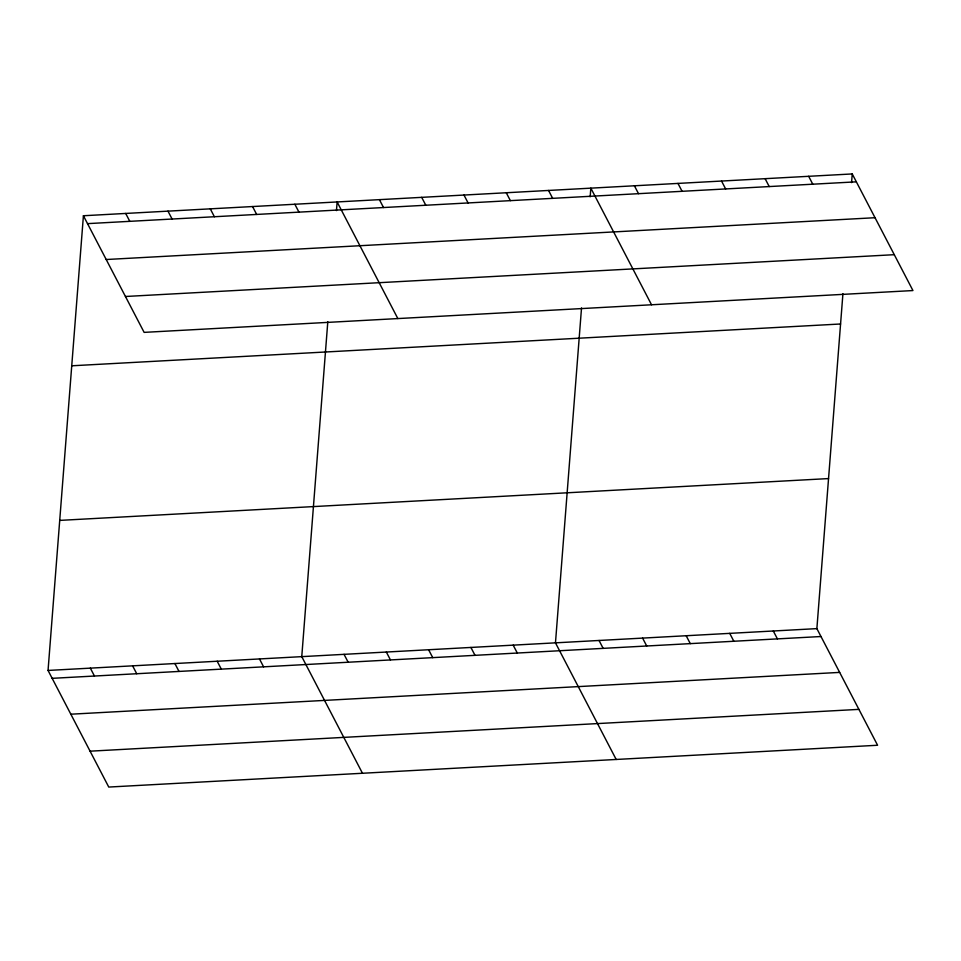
<?xml version="1.0" encoding="UTF-8"?>
<svg xmlns="http://www.w3.org/2000/svg" width="961" height="961" viewBox="0 0 961 961"><rect width="100%" height="100%" fill="white"/><g stroke="black" fill="none" stroke-linecap="round" stroke-linejoin="round"><path stroke-width="1.44" d="M842.929 293.694L816.874 628.626L877.585 745.255L108.761 787.059L48.05 670.442L83.415 215.744L852.239 173.941L912.95 290.558L144.126 332.374L83.415 215.744M327.809 321.707L301.766 656.639L362.465 773.257M336.458 210.603L337.131 201.954L397.842 318.571M581.525 307.904L555.47 642.849L616.181 759.466M590.162 196.813L590.835 188.152L651.546 304.781M851.566 182.602L852.239 173.941M87.523 223.637L856.347 181.833M106.203 259.518L875.027 217.715M125.447 296.493L894.271 254.689M71.751 365.793L840.575 323.989M59.726 520.394L828.538 478.578M48.05 670.442L816.874 628.626M52.158 678.334L820.982 636.518M70.838 714.203L839.662 672.4M90.082 751.178L858.906 709.374M808.669 176.307L812.778 184.2M765.112 178.674L769.22 186.566M721.543 181.052L725.651 188.945M677.973 183.419L682.082 191.311M634.404 185.785L638.512 193.678M548.551 190.458L552.659 198.35M773.305 631.005L777.413 638.885M506.267 192.753L510.375 200.645M729.735 633.371L733.844 641.263M463.983 195.059L468.091 202.951M686.178 635.738L690.286 643.63M421.699 197.353L425.807 205.246M642.609 638.104L646.717 645.996M379.415 199.648L383.523 207.54M599.039 640.47L603.148 648.363M294.847 204.249L298.955 212.141M513.186 645.143L517.294 653.036M252.563 206.555L256.671 214.447M470.902 647.438L475.01 655.33M210.279 208.849L214.387 216.742M428.618 649.744L432.726 657.636M167.983 211.144L172.091 219.036M386.334 652.038L390.442 659.931M125.699 213.45L129.807 221.342M344.05 654.345L348.158 662.237M259.482 658.934L263.59 666.826M217.186 661.24L221.294 669.132M174.902 663.534L179.01 671.427M132.618 665.841L136.726 673.733M90.334 668.135L94.442 676.027"/></g></svg>
